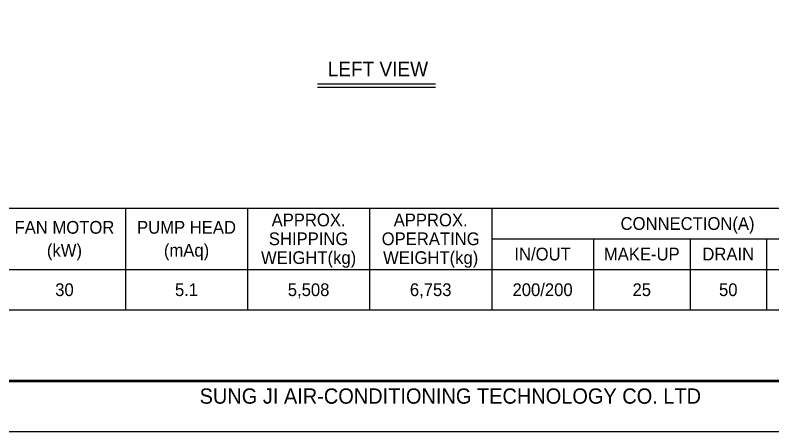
# Model space of a CAD drawing. Header units: millimetres. Extents: x -17070 to 37126, y -291348 to 36053.
# Drawn here: x 15645 to 26072, y 15257 to 20987 of the extents above; entities that cross this region are included whole.
import ezdxf
from ezdxf.enums import TextEntityAlignment as Align

# ---------------------------------------------------------------- set-up
doc = ezdxf.new("R2010")
doc.units = ezdxf.units.MM
for name, color, linetype in [('냉각탑_box', 1, 'Continuous'), ('냉각탑_form', 1, 'Continuous'), ('냉각탑_text', 3, 'Continuous')]:
    doc.layers.add(name, color=color, linetype=linetype)
doc.styles.add('돋움', font='Dotum.ttf')

msp = doc.modelspace()

# ---------------------------------------------------------------- linework, layer by layer
at = {"layer": 'Defpoints'}
msp.add_lwpolyline([(7718.8, 36052.6), (37126, 36052.6), (37126, 15257.5), (7718.8, 15257.5)], close=True, dxfattribs=at)
at = {"layer": '냉각탑_box'}
for p, q in [((19807.3, 20045), (21430.7, 20045)), ((19807.3, 19998.3), (21430.7, 19998.3)), ((17163.6, 18332), (17163.6, 16932)), ((18843.6, 18332), (18843.6, 16932)), ((20523.6, 18332), (20523.6, 16932)), ((22203.6, 18332), (22203.6, 16932)), ((22203.6, 17912), (27593.6, 17912)), ((23603.6, 17912), (23603.6, 16932)), ((24933.6, 17912), (24933.6, 16932)), ((25983.6, 17912), (25983.6, 16932)), ((12543.6, 17492), (27593.6, 17492))]:
    msp.add_line(p, q, dxfattribs=at)
msp.add_lwpolyline([(12543.6, 18332), (27593.6, 18332), (27593.6, 16932), (12543.6, 16932)], close=True, dxfattribs=at)
at = {"layer": '냉각탑_form', "const_width": 35}
msp.add_lwpolyline([(8419, 35352.4), (8419, 15957.7), (36425.9, 15957.7), (36425.9, 35352.4)], close=True, dxfattribs=at)

# ---------------------------------------------------------------- texts
at = {"layer": '냉각탑_form', "style": '돋움'}
msp.add_text('SUNG JI AIR-CONDITIONING TECHNOLOGY CO. LTD', height=210.051, dxfattribs=at).set_placement((18183.7, 15644.5))
at = {"layer": '냉각탑_text', "style": '돋움'}
for s, height, p in [('LEFT VIEW', 199.97, (20637.2, 20247.2)), ('APPROX.', 175, (19683.6, 18171)), ('APPROX.', 175, (21363.6, 18171)), ('FAN MOTOR', 175, (16323.6, 18069.5)), ('PUMP HEAD', 175, (18003.6, 18069.5)), ('CONNECTION(A)', 175, (24898.6, 18122)), ('SHIPPING', 175, (19683.6, 17912)), ('OPERATING', 175, (21363.6, 17912)), ('(kW)', 175, (16323.6, 17754.5)), ('(mAq)', 175, (18003.6, 17754.5)), ('WEIGHT(kg)', 175, (19683.6, 17653)), ('WEIGHT(kg)', 175, (21363.6, 17653)), ('IN/OUT', 175, (22903.6, 17702)), ('MAKE-UP', 175, (24268.6, 17702)), ('DRAIN', 175, (25458.6, 17702)), ('30', 175, (16323.6, 17212)), ('5.1', 175, (18003.6, 17212)), ('5,508', 175, (19683.6, 17212)), ('6,753', 175, (21363.6, 17212)), ('200/200', 175, (22903.6, 17212)), ('25', 175, (24268.6, 17212)), ('50', 175, (25458.6, 17212))]:
    msp.add_text(s, height=height, dxfattribs=at).set_placement(p, align=Align.MIDDLE_CENTER)

doc.saveas('drawing.dxf')
